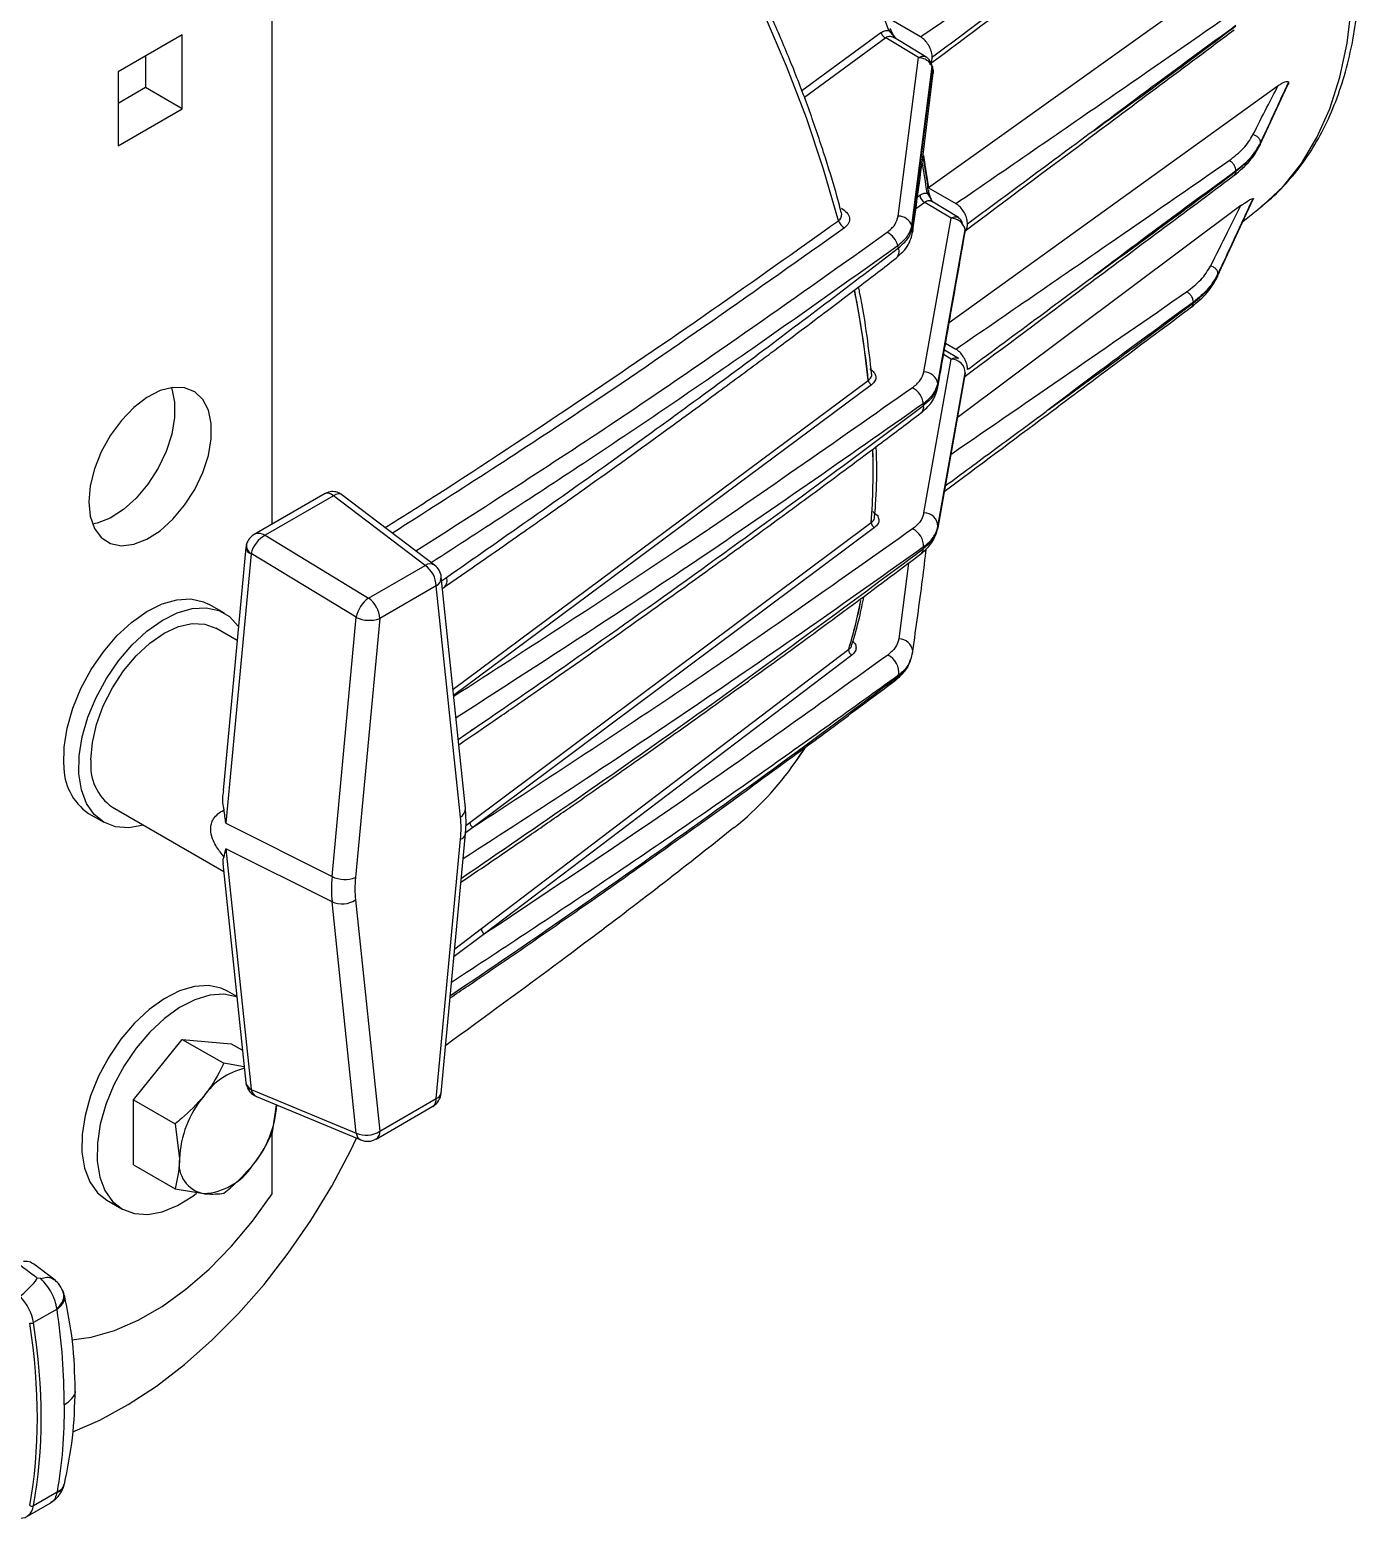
# Model space of a CAD drawing. Extents: x 11 to 120, y 2 to 94.
# Drawn here: x 91.54 to 96.36, y 71.81 to 77.2 of the extents above; entities that cross this region are included whole.
import ezdxf

# ---------------------------------------------------------------- set-up
doc = ezdxf.new("R2010")
doc.units = 0
doc.header["$MEASUREMENT"] = 0
doc.layers.add('OBJECT', color=7, linetype='CONTINUOUS')

msp = doc.modelspace()

# ---------------------------------------------------------------- linework, layer by layer
at = {"layer": 'OBJECT'}
for p, q in [((92.421, 75.4113), (92.421, 80.3097)), ((96.0724, 77.5397), (94.7997, 76.6308)), ((94.771, 77.1781), (94.6499, 77.248)), ((92.095, 77.1852), (91.8631, 77.0514)), ((92.095, 76.9174), (92.095, 77.1852)), ((94.3405, 76.9832), (94.6275, 77.1934)), ((94.6449, 77.174), (94.3501, 76.9578)), ((94.764, 77.1027), (94.6449, 77.174)), ((94.6562, 77.2009), (94.6748, 77.1794)), ((94.68, 77.1723), (94.6707, 77.1775)), ((94.7938, 77.1035), (94.6727, 77.1769)), ((94.6811, 77.1719), (94.6766, 77.1795)), ((91.962, 77.1085), (91.962, 76.9942)), ((94.6902, 76.5283), (94.764, 77.1027)), ((94.7399, 76.4933), (94.8129, 77.0707)), ((94.7417, 76.4859), (94.8148, 77.0641)), ((94.8137, 77.1046), (94.8137, 77.1044)), ((91.8631, 77.0514), (91.8631, 76.7835)), ((91.962, 76.9942), (91.8631, 76.937)), ((92.095, 76.9174), (91.962, 76.9942)), ((94.8752, 76.1421), (96.0673, 77.0014)), ((96.002, 76.7879), (96.1014, 77.0018)), ((91.8631, 76.7835), (92.095, 76.9174)), ((96.0034, 76.7938), (96.0034, 76.7948)), ((95.9144, 76.6907), (95.9144, 76.6919)), ((94.7997, 76.6308), (94.8989, 76.5735)), ((94.7869, 76.5779), (94.7541, 76.5543)), ((94.76, 76.5978), (94.768, 76.6036)), ((94.882, 76.521), (94.7869, 76.5779)), ((94.7946, 76.6119), (94.8079, 76.5906)), ((94.7996, 76.6221), (94.8, 76.6206)), ((94.9082, 76.523), (94.8104, 76.5822)), ((94.8155, 76.5786), (94.8119, 76.5809)), ((95.8478, 76.3102), (95.9757, 76.5878)), ((95.9323, 76.5661), (94.9041, 75.7969)), ((95.9395, 76.5092), (96.0058, 76.5622)), ((94.7831, 75.9637), (94.882, 76.521)), ((94.8338, 75.9212), (94.9327, 76.4793)), ((94.9327, 76.4787), (94.8342, 75.9163)), ((94.9415, 76.5), (94.9415, 76.4998)), ((95.8491, 76.3159), (95.8491, 76.3197)), ((95.7601, 76.2136), (95.7601, 76.216)), ((94.9082, 76.0117), (94.8576, 76.0424)), ((94.862, 76.0673), (94.8989, 76.046)), ((94.7835, 75.4522), (94.882, 76.0097)), ((94.882, 76.0097), (94.8548, 76.026)), ((94.9085, 76.0112), (94.9075, 76.0122)), ((93.0768, 74.8132), (94.5817, 75.9328)), ((94.9327, 75.9591), (94.8338, 75.3985)), ((94.8342, 75.4029), (94.9327, 75.9596)), ((94.5932, 75.9169), (93.0791, 74.7905)), ((92.6129, 75.5221), (92.3564, 75.374)), ((92.6437, 75.5141), (92.3958, 75.371)), ((92.9759, 75.262), (92.6437, 75.5141)), ((93.0098, 75.2632), (92.6737, 75.5183)), ((93.1375, 74.3298), (94.5927, 75.4175)), ((94.6042, 75.3991), (93.1491, 74.3116)), ((94.5927, 75.4175), (94.5926, 75.4166)), ((94.5928, 75.4167), (94.5928, 75.4176)), ((92.3958, 75.371), (92.7707, 75.1435)), ((92.3261, 75.3273), (92.2438, 74.4456)), ((92.3451, 75.3034), (92.2539, 74.3268)), ((92.7261, 75.0736), (92.3453, 75.3047)), ((92.7707, 75.1435), (92.9759, 75.262)), ((94.7276, 75.2703), (94.6921, 74.9956)), ((93.0162, 75.1879), (92.811, 75.0694)), ((93.104, 74.3496), (93.0162, 75.1879)), ((93.1219, 74.3816), (93.0342, 75.2199)), ((93.0356, 75.2061), (93.0531, 75.2184)), ((93.0385, 75.1787), (93.0443, 75.1827)), ((92.2485, 75.0885), (92.1933, 75.1204)), ((92.6384, 74.134), (92.7261, 75.0736)), ((92.811, 75.0694), (92.7233, 74.1298)), ((92.2946, 74.9897), (92.2172, 75.0344)), ((93.18, 73.946), (94.5109, 74.9577)), ((94.5109, 74.9577), (94.5103, 74.9544)), ((94.5105, 74.9545), (94.511, 74.9578)), ((94.522, 74.937), (93.1913, 73.9257)), ((94.7351, 74.919), (94.7371, 74.9249)), ((94.7373, 74.9225), (94.7431, 74.9511)), ((93.1477, 74.667), (93.1375, 74.6589)), ((94.317, 74.5477), (94.3501, 74.5978)), ((94.3238, 74.5568), (94.3565, 74.6048)), ((91.8423, 74.3848), (92.2461, 74.1517)), ((91.7559, 74.3626), (91.811, 74.3307)), ((92.2539, 74.3268), (92.6384, 74.134)), ((93.1491, 74.3116), (93.12, 74.2904)), ((93.1235, 74.3192), (93.1375, 74.3298)), ((93.0162, 73.3293), (93.104, 74.2689)), ((93.0343, 73.349), (93.122, 74.2886)), ((92.6384, 74.0418), (92.2539, 74.2346)), ((92.2539, 74.2346), (92.3451, 73.3633)), ((92.243, 74.1811), (92.3262, 73.3865)), ((92.7261, 73.2035), (92.6384, 74.0418)), ((92.7233, 74.0491), (92.811, 73.2109)), ((93.0831, 73.8715), (93.18, 73.946)), ((93.1913, 73.9257), (93.0804, 73.8436)), ((92.2935, 73.6989), (92.2593, 73.7187)), ((91.9189, 73.3237), (92.0957, 73.5436)), ((92.0957, 73.5436), (92.2461, 73.4568)), ((92.0957, 73.5436), (92.2725, 73.5278)), ((92.2725, 73.5278), (92.3139, 73.5039)), ((92.3201, 73.4444), (92.2461, 73.4568)), ((92.3453, 73.362), (92.7261, 73.2035)), ((91.9189, 73.088), (91.9189, 73.3237)), ((91.9189, 73.3237), (92.0693, 73.2369)), ((92.364, 73.3363), (92.7428, 73.1787)), ((92.4228, 73.2053), (92.4374, 73.3058)), ((92.7981, 73.1822), (93.0033, 73.3007)), ((92.811, 73.2109), (93.0162, 73.3293)), ((92.0693, 73.2369), (92.0851, 73.1099)), ((92.421, 72.9832), (92.421, 73.202)), ((91.9189, 73.088), (92.0693, 73.0012)), ((91.8218, 72.9609), (91.877, 72.929)), ((92.0693, 73.0012), (92.1735, 72.9842)), ((91.6345, 72.6705), (91.5558, 72.7302)), ((91.5826, 72.676), (91.5697, 72.678)), ((91.668, 72.6181), (91.6634, 72.6309)), ((91.6417, 72.5657), (91.5565, 72.5165)), ((91.6421, 72.5635), (91.6417, 72.5657)), ((91.6417, 71.9015), (91.5565, 71.8523)), ((91.6421, 71.9033), (91.6417, 71.9015)), ((91.6653, 71.9203), (91.668, 71.9287)), ((91.5319, 71.8136), (91.6186, 71.8636))]:
    msp.add_line(p, q, dxfattribs=at)
at = {"layer": 'OBJECT', "flags": 128}
for points in [[(94.4737, 76.5116), (94.42, 76.698), (94.3573, 76.8851), (94.2858, 77.0719), (94.2058, 77.2576), (94.1179, 77.4414), (94.0223, 77.6223), (93.9195, 77.7996), (93.81, 77.9724), (93.6942, 78.1399), (93.5728, 78.3013), (93.4463, 78.456), (93.3153, 78.6031), (93.1804, 78.742), (93.0422, 78.872), (92.9013, 78.9926), (92.7584, 79.1031), (92.6143, 79.2032)], [(94.6562, 77.2009), (94.5952, 77.3696), (94.5253, 77.5375), (94.4468, 77.7034), (94.3602, 77.8665), (94.2661, 78.0255), (94.1651, 78.1796), (94.0578, 78.3278), (93.9449, 78.469), (93.8272, 78.6025), (93.7053, 78.7273), (93.58, 78.8427), (93.4522, 78.948), (93.3226, 79.0424)], [(96.0058, 76.5622), (96.0119, 76.567), (96.0861, 76.6373), (96.1516, 76.7195), (96.2079, 76.8132), (96.2545, 76.9175), (96.2911, 77.0318), (96.3175, 77.1552), (96.3334, 77.2867), (96.3387, 77.4254), (96.3334, 77.5702), (96.3175, 77.7201), (96.2911, 77.8739), (96.2545, 78.0305), (96.2079, 78.1887), (96.1516, 78.3474), (96.0861, 78.5052), (96.0119, 78.6612), (95.9294, 78.814)], [(94.6562, 77.2009), (94.6587, 77.2027), (94.6605, 77.2045), (94.6617, 77.206), (94.662, 77.2074), (94.6618, 77.2083)], [(94.6754, 77.1777), (94.6756, 77.1779), (94.6762, 77.1787), (94.6765, 77.1792), (94.6766, 77.1796), (94.6763, 77.1797), (94.6757, 77.1797), (94.6748, 77.1794)], [(94.8137, 77.1044), (94.8161, 77.1062), (94.818, 77.1076)], [(94.8148, 77.0641), (94.817, 77.0543), (94.8168, 77.0469)], [(94.7814, 76.7482), (94.7909, 76.6915), (94.7997, 76.6308)], [(94.8084, 76.5929), (94.8084, 76.5929), (94.8088, 76.5925), (94.8088, 76.592), (94.8086, 76.5914), (94.8079, 76.5906)], [(94.7417, 76.4859), (94.7431, 76.4763), (94.7426, 76.4698)], [(94.9319, 76.4659), (94.9327, 76.4699), (94.9327, 76.4787)], [(91.7563, 75.4922), (91.7615, 75.4399), (91.7769, 75.3961), (91.8017, 75.3627), (91.8348, 75.3415), (91.8747, 75.3333), (91.9194, 75.3385), (91.967, 75.357), (92.0151, 75.3877), (92.0615, 75.4294), (92.104, 75.48), (92.1407, 75.5372), (92.1699, 75.5983), (92.1901, 75.6605), (92.2004, 75.7208), (92.2004, 75.7764), (92.1901, 75.8247), (92.1699, 75.8636), (92.1407, 75.891), (92.104, 75.9058), (92.0615, 75.9073), (92.0151, 75.8954), (91.967, 75.8706), (91.9194, 75.8342), (91.8747, 75.7878), (91.8348, 75.7336), (91.8017, 75.6741), (91.7769, 75.6121), (91.7615, 75.5505), (91.7563, 75.4922)], [(92.0553, 75.9065), (92.0572, 75.9015), (92.0675, 75.8531), (92.0675, 75.7975), (92.0572, 75.7372), (92.0369, 75.6751), (92.0078, 75.614), (91.9711, 75.5568), (91.9285, 75.5062), (91.8821, 75.4645), (91.834, 75.4337), (91.7865, 75.4153), (91.7698, 75.4118)], [(94.8332, 75.904), (94.834, 75.9076), (94.8342, 75.9163)], [(91.666, 74.5385), (91.6671, 74.6032), (91.6781, 74.6723), (91.6987, 74.7437), (91.7281, 74.815), (91.7654, 74.8839), (91.8095, 74.9482), (91.8588, 75.0059), (91.9119, 75.0551), (91.967, 75.0942), (92.0224, 75.122), (92.0762, 75.1375), (92.1267, 75.1403), (92.1724, 75.1303), (92.1933, 75.1204)], [(91.7211, 74.5067), (91.7223, 74.5714), (91.7333, 74.6405), (91.7538, 74.7119), (91.7832, 74.7831), (91.8206, 74.852), (91.8646, 74.9164), (91.914, 74.9741), (91.9671, 75.0233), (92.0222, 75.0624), (92.0775, 75.0901), (92.1313, 75.1057), (92.1819, 75.1085), (92.2275, 75.0985), (92.2668, 75.076), (92.2985, 75.0417), (92.2994, 75.0404)], [(91.7646, 74.5565), (91.7697, 74.6192), (91.7848, 74.6854), (91.8093, 74.7525), (91.8423, 74.8179), (91.8824, 74.8792), (91.9283, 74.9339), (91.978, 74.9801), (92.0298, 75.0158), (92.0815, 75.0398), (92.1312, 75.0511), (92.1771, 75.0493), (92.2172, 75.0344)], [(94.7417, 74.9403), (94.7431, 74.9497), (94.7431, 74.9511)], [(94.678, 74.8437), (94.679, 74.8444), (94.6812, 74.8459)], [(91.9549, 74.3198), (91.9548, 74.3197), (91.9024, 74.3105), (91.8541, 74.3141), (91.8115, 74.3305), (91.7758, 74.359), (91.7483, 74.3988), (91.7299, 74.4485), (91.7211, 74.5067)], [(92.2593, 73.7187), (92.2363, 73.7294), (92.1904, 73.7388), (92.1397, 73.7354), (92.0858, 73.7193), (92.0304, 73.691), (91.9754, 73.6514), (91.9224, 73.6017)], [(92.2937, 73.6967), (92.2915, 73.6975), (92.2456, 73.707), (92.1948, 73.7036), (92.1409, 73.6874), (92.0856, 73.6591), (92.0305, 73.6195), (91.9776, 73.5699)], [(91.9224, 73.6017), (91.8733, 73.5437), (91.8295, 73.4791), (91.7925, 73.41), (91.7635, 73.3387), (91.7433, 73.2674), (91.7328, 73.1984), (91.7321, 73.134), (91.7413, 73.0762), (91.7602, 73.0268), (91.7881, 72.9876), (91.8218, 72.9609)], [(91.9776, 73.5699), (91.9284, 73.5119), (91.8846, 73.4473), (91.8476, 73.3782), (91.8186, 73.3069), (91.7985, 73.2356), (91.7879, 73.1666), (91.7873, 73.1022), (91.7965, 73.0444), (91.8154, 72.995), (91.8432, 72.9557), (91.8792, 72.9278), (91.9221, 72.912), (91.9707, 72.909), (92.0232, 72.9188), (92.0781, 72.9411), (92.1335, 72.9752), (92.1472, 72.9854)], [(91.84, 73.496), (91.8348, 73.4881), (91.8053, 73.436)], [(91.6983, 72.1208), (91.797, 72.1634), (91.8998, 72.2192), (92.0024, 72.2864), (92.1039, 72.3644), (92.2032, 72.4525), (92.2996, 72.5497), (92.392, 72.6553), (92.4795, 72.7681), (92.5615, 72.8872), (92.637, 73.0114), (92.7054, 73.1396), (92.7275, 73.1851)], [(91.6955, 72.4538), (91.7654, 72.4638), (91.8496, 72.488), (91.9356, 72.5254), (92.0224, 72.5755), (92.1085, 72.6375), (92.1926, 72.7104), (92.2735, 72.7932), (92.35, 72.8846), (92.421, 72.9832)]]:
    msp.add_lwpolyline(points, dxfattribs=at)
at = {"layer": 'OBJECT'}
for centre, radius, start, end in [((94.6862, 77.1822), 0.0117, 193.7339, 227.0097), ((91.9764, 76.2398), 2.8427, 7.5223, 9.8241), ((94.803, 76.6094), 0.0354, 189.3969, 242.9448), ((94.7902, 76.6206), 0.00981, 297.1923, 359.7595), ((94.8245, 76.5925), 0.0166, 186.5352, 224.0544), ((94.6893, 76.4743), 0.0541, 20.6557, 89.0031), ((94.5151, 76.5237), 0.0431, 196.2698, 242.7063), ((94.6159, 76.4025), 0.0753, 14.8153, 62.7735), ((90.4491, 75.4664), 4.4119, 13.3602, 13.4601), ((94.8811, 76.4682), 0.0528, 12.157, 88.9978), ((90.4809, 75.4269), 4.3238, 13.1798, 13.3033), ((94.6611, 76.3998), 0.0324, 313.0479, 23.4168), ((90.9166, 75.5414), 3.6859, 6.0952, 11.224), ((90.9468, 75.5461), 3.6556, 6.0744, 11.2123), ((94.8826, 75.9596), 0.0502, 0.0752, 90.5879), ((94.7822, 75.9111), 0.0526, 11.0165, 89.0803), ((94.7082, 75.84), 0.074, 6.7451, 62.8896), ((91.1331, 75.6076), 3.714, 4.7682, 4.8435), ((94.7534, 75.8366), 0.0294, 311.524, 10.6749), ((91.3532, 75.5608), 3.4405, 4.6882, 4.7992), ((91.8633, 75.6081), 2.7361, 356.0045, 1.4897), ((91.8642, 75.6082), 2.7353, 356.0042, 1.454), ((94.7838, 75.4018), 0.0505, 1.3437, 90.3513), ((94.6013, 75.4064), 0.0141, 126.8632, 127.813), ((94.711, 75.3304), 0.0712, 358.5685, 63.8072), ((92.0822, 75.657), 2.7638, 354.6346, 354.7261), ((92.3614, 75.3338), 0.0333, 170.2744, 241.1625), ((92.3537, 75.3297), 0.0277, 185.0396, 251.8124), ((94.7562, 75.3235), 0.0255, 308.934, 358.0243), ((92.2629, 75.5568), 2.5297, 354.6882, 354.8249), ((92.9938, 75.236), 0.0316, 59.4337, 124.5055), ((92.9192, 75.1831), 0.0971, 2.8012, 54.3106), ((92.9721, 75.2134), 0.0625, 5.9728, 52.7998), ((92.9987, 75.2187), 0.0355, 299.558, 1.843), ((93.0237, 75.2067), 0.0316, 310.669, 21.6219), ((92.8373, 75.0519), 0.1133, 126.012, 168.9548), ((92.714, 75.0646), 0.0971, 2.8012, 54.3106), ((92.6897, 75.5064), 1.902, 343.2306, 348.7258), ((92.6972, 75.5048), 1.8945, 343.2197, 348.7252), ((92.7735, 75.1705), 0.1079, 243.9609, 290.3635), ((94.5161, 74.9512), 0.0083, 127.4868, 129.1317), ((94.692, 74.9439), 0.0517, 7.9696, 89.8524), ((94.6249, 74.8757), 0.0671, 349.4759, 65.6466), ((94.6664, 74.864), 0.0234, 309.0908, 342.2524), ((93.0088, 75.4032), 1.7665, 341.9827, 342.208), ((91.8742, 74.5339), 0.2082, 178.7345, 235.3791), ((91.9488, 74.5365), 0.1853, 173.7884, 234.8994), ((93.4143, 75.1713), 1.0971, 308.396, 325.3651), ((93.0864, 74.3804), 0.0355, 299.558, 1.843), ((93.1578, 74.3299), 0.0202, 180.3365, 244.6847), ((93.0961, 74.2942), 0.0265, 287.3045, 347.7588), ((92.6858, 74.231), 0.1079, 243.9607, 290.3634), ((92.6742, 74.1231), 0.0888, 246.2469, 303.6028), ((93.199, 73.9432), 0.0192, 171.867, 246.2563), ((92.3796, 73.1944), 0.2511, 103.5523, 145.1781), ((92.3564, 73.3918), 0.0307, 190.0102, 248.31), ((92.3489, 73.3839), 0.0222, 200.8434, 260.6484), ((92.9721, 73.3548), 0.0625, 299.9973, 354.667), ((93.0084, 73.3547), 0.0265, 287.3045, 347.7588), ((92.4684, 73.0923), 0.3837, 140.2279, 177.3607), ((92.0517, 73.3338), 0.3878, 320.3365, 355.7961), ((92.9862, 73.3257), 0.0303, 304.4067, 6.9048), ((92.7619, 73.2848), 0.0888, 246.2474, 303.6026), ((92.756, 73.2056), 0.0299, 183.867, 243.9018), ((92.7668, 73.2364), 0.0625, 247.401, 299.9973), ((92.781, 73.2072), 0.0303, 304.4067, 6.9048), ((92.1936, 73.0923), 0.1099, 170.7481, 259.4533), ((92.1598, 73.212), 0.2282, 273.4294, 326.5653), ((91.5475, 72.5327), 0.0186, 255.6358, 299.0054), ((91.5507, 71.8645), 0.0135, 234.4405, 295.5135)]:
    msp.add_arc(centre, radius, start, end, dxfattribs=at)
for centre, major_axis, ratio, start_param, end_param in [((96.967, 79.1341), (0.7463, 2.324), 0.199933, 2.779614, 2.781565), ((96.7169, 78.982), (0.7659, 2.3851), 0.199933, 3.192238, 3.193366), ((92.6399, 75.4655), (-0.0254, 0.0574), 0.506157, 5.464946, 6.337529), ((92.6399, 75.4655), (0.0325, 0.0537), 0.485137, 6.232531, 7.0867), ((92.3919, 75.3224), (0.0386, 0.0495), 0.561473, 0.865163, 2.317103), ((92.3919, 75.3224), (-0.0384, 0.0497), 0.6374, 5.324613, 6.199339), ((92.3507, 75.3006), (-0.00344, 0.00667), 0.68298, 0.611579, 0.817703), ((92.7958, 74.1313), (0.2198, 0.3789), 0.577378, 5.387008, 5.613345), ((92.9873, 74.2929), (0.2476, 0.4349), 0.57231, 2.240471, 2.466809), ((93.0315, 74.2674), (0.2198, 0.3789), 0.577378, 2.245415, 2.471753), ((92.3507, 73.3604), (-0.00472, 0.00591), 0.543451, 0.703038, 0.909161), ((92.3919, 73.3924), (0.0308, 0.0546), 0.662604, 2.47625, 3.220919), ((89.9392, 71.6615), (1.6308, 1.0245), 0.0499, 5.97324, 6.214353), ((91.469, 72.5446), (-0.0646, 0.1012), 0.604584, 4.082188, 5.018809), ((89.9028, 73.0359), (-1.2131, 1.885), 0.606975, 3.716007, 4.079515), ((89.9094, 73.0402), (-1.2181, 1.8937), 0.606848, 3.71615, 4.079658), ((91.469, 71.9158), (-0.0646, 0.1012), 0.604584, 2.782059, 3.71868)]:
    msp.add_ellipse(centre, major_axis=major_axis, ratio=ratio, start_param=start_param, end_param=end_param, dxfattribs=at)
for points, knots in [([(96.004, 76.5626), (96.014, 76.5701), (96.0499, 76.5969), (96.1043, 76.6536), (96.1668, 76.732), (96.2209, 76.8203), (96.2671, 76.9174), (96.3047, 77.0229), (96.3335, 77.1362), (96.3532, 77.2565), (96.3638, 77.383), (96.3651, 77.5148), (96.3572, 77.6511), (96.3403, 77.7908), (96.3144, 77.9331), (96.2799, 78.0772), (96.2369, 78.2221), (96.1858, 78.3671), (96.1269, 78.5112), (96.0621, 78.6515), (96.0136, 78.742), (95.99, 78.7861)], [0, 0, 0, 0, 0.020186, 0.07247, 0.125055, 0.17812, 0.231749, 0.285931, 0.340582, 0.395576, 0.450789, 0.506114, 0.561468, 0.616796, 0.672076, 0.727301, 0.782469, 0.837588, 0.892666, 0.947714, 1, 1, 1, 1]), ([(94.771, 77.1781), (94.9514, 77.302), (95.2735, 77.5232), (95.5942, 77.7451), (95.7353, 77.8427)], [0, 0, 0, 0, 0.560011, 1, 1, 1, 1]), ([(94.8035, 77.0785), (94.9455, 77.1847), (95.2617, 77.4213), (95.5789, 77.6578), (95.7537, 77.7882)], [0, 0, 0, 0, 0.448744, 1, 1, 1, 1]), ([(94.4835, 76.5418), (94.4806, 76.5534), (94.4642, 76.6188), (94.4273, 76.7386), (94.3733, 76.8997), (94.3133, 77.0577), (94.249, 77.2112), (94.1871, 77.3462), (94.1291, 77.464), (94.0679, 77.582), (94.0215, 77.664), (93.994, 77.7127)], [0, 0, 0, 0, 0.029452, 0.16668, 0.302733, 0.436694, 0.566311, 0.692657, 0.782437, 0.870863, 1, 1, 1, 1]), ([(95.2375, 77.4176), (95.2371, 77.4173), (95.1632, 77.3628), (95.0368, 77.2694), (94.8978, 77.1666), (94.8318, 77.1179), (94.8183, 77.1079), (94.818, 77.1076)], [0, 0, 0, 0, 0.002912, 0.527889, 0.903606, 0.997536, 1, 1, 1, 1]), ([(94.8989, 76.5735), (95.0842, 76.7009), (95.4152, 76.9285), (95.7446, 77.1567), (95.8896, 77.2571)], [0, 0, 0, 0, 0.56001, 1, 1, 1, 1]), ([(94.6275, 77.1934), (94.632, 77.1962), (94.6411, 77.2016), (94.6512, 77.2011), (94.6562, 77.2009)], [0, 0, 0, 0, 0.499406, 1, 1, 1, 1]), ([(94.6275, 77.1934), (94.6283, 77.1914), (94.6302, 77.1873), (94.6344, 77.1817), (94.6394, 77.1769), (94.6431, 77.1749), (94.6449, 77.174)], [0, 0, 0, 0, 0.245198, 0.500042, 0.75487, 1, 1, 1, 1]), ([(94.6707, 77.1775), (94.6677, 77.1784), (94.6616, 77.1802), (94.6526, 77.1791), (94.6474, 77.1757), (94.6449, 77.174)], [0, 0, 0, 0, 0.323982, 0.662193, 1, 1, 1, 1]), ([(94.6766, 77.1795), (94.6738, 77.1837), (94.6679, 77.1929), (94.664, 77.2026), (94.662, 77.2078)], [0, 0, 0, 0, 0.46906, 1, 1, 1, 1]), ([(94.8137, 77.1046), (94.8132, 77.1103), (94.8123, 77.1218), (94.805, 77.1406), (94.7943, 77.1578), (94.7823, 77.1707), (94.7743, 77.176), (94.771, 77.1781)], [0, 0, 0, 0, 0.212706, 0.425419, 0.638709, 0.853371, 1, 1, 1, 1]), ([(94.9314, 76.4739), (95.0773, 76.5831), (95.4024, 76.8265), (95.7284, 77.0697), (95.9081, 77.2038)], [0, 0, 0, 0, 0.448757, 1, 1, 1, 1]), ([(95.9144, 77.2193), (95.8184, 77.1494), (95.647, 77.0246), (95.4755, 76.8955), (95.4, 76.8387)], [0, 0, 0, 0, 0.559941, 1, 1, 1, 1]), ([(95.4, 76.8387), (95.4961, 76.9083), (95.6675, 77.0325), (95.839, 77.1615), (95.9144, 77.2182)], [0, 0, 0, 0, 0.560059, 1, 1, 1, 1]), ([(94.764, 77.1027), (94.764, 77.1028), (94.7641, 77.1028), (94.7642, 77.1028), (94.7645, 77.103), (94.7657, 77.1038), (94.7705, 77.1063), (94.7794, 77.1087), (94.7877, 77.1088), (94.7905, 77.1055), (94.7906, 77.1054)], [0, 0, 0, 0, 0.001159, 0.003236, 0.010167, 0.03511, 0.129295, 0.493801, 0.989532, 1, 1, 1, 1]), ([(94.8129, 77.0707), (94.8108, 77.0749), (94.8067, 77.0833), (94.7949, 77.0935), (94.7802, 77.1007), (94.7693, 77.1021), (94.764, 77.1027)], [0, 0, 0, 0, 0.243823, 0.5, 0.756179, 1, 1, 1, 1]), ([(94.8168, 77.0468), (94.8169, 77.0484), (94.817, 77.0514), (94.8164, 77.0575), (94.8152, 77.0648), (94.8132, 77.0733), (94.8101, 77.0825), (94.8055, 77.0915), (94.799, 77.0996), (94.7933, 77.1036), (94.7904, 77.1056)], [0, 0, 0, 0, 0.107854, 0.205995, 0.30652, 0.419377, 0.550987, 0.698379, 0.851467, 1, 1, 1, 1]), ([(94.8084, 77.0852), (94.8099, 77.0875), (94.8131, 77.0925), (94.8135, 77.1002), (94.8137, 77.1044)], [0, 0, 0, 0, 0.457554, 1, 1, 1, 1]), ([(94.8129, 77.0707), (94.8129, 77.071), (94.813, 77.0714), (94.8132, 77.0715), (94.8134, 77.0714), (94.8136, 77.0711), (94.8138, 77.0707), (94.8141, 77.07), (94.8143, 77.0691), (94.8146, 77.0678), (94.8148, 77.0664), (94.8148, 77.0651), (94.8148, 77.0644), (94.8148, 77.0641)], [0, 0, 0, 0, 0.133104, 0.191567, 0.248259, 0.311452, 0.370761, 0.432305, 0.501531, 0.620748, 0.7521, 0.8756, 1, 1, 1, 1]), ([(94.818, 77.1076), (94.8172, 77.1071), (94.8157, 77.106), (94.8143, 77.105), (94.8137, 77.1046)], [0, 0, 0, 0, 0.56004, 1, 1, 1, 1]), ([(94.7426, 76.4699), (94.7546, 76.5568), (94.7812, 76.749), (94.8042, 76.9415), (94.8168, 77.0469)], [0, 0, 0, 0, 0.452455, 1, 1, 1, 1]), ([(96.1046, 77.0135), (96.0857, 76.9727), (96.052, 76.8997), (96.0182, 76.8268), (96.0034, 76.7948)], [0, 0, 0, 0, 0.560005, 1, 1, 1, 1]), ([(96.0034, 76.7938), (96.0223, 76.8345), (96.0562, 76.907), (96.09, 76.9797), (96.1049, 77.0117)], [0, 0, 0, 0, 0.560003, 1, 1, 1, 1]), ([(96.0673, 77.0014), (96.0717, 77.0044), (96.0801, 77.0101), (96.0918, 77.0156), (96.0997, 77.0174), (96.1037, 77.0159), (96.1043, 77.0142), (96.1046, 77.0135)], [0, 0, 0, 0, 0.307718, 0.577844, 0.849683, 0.938704, 1, 1, 1, 1]), ([(96.1049, 77.0117), (96.1049, 77.011), (96.105, 77.0098), (96.1043, 77.007), (96.1033, 77.005), (96.1027, 77.0039)], [0, 0, 0, 0, 0.314798, 0.630724, 1, 1, 1, 1]), ([(95.9758, 76.823), (95.9926, 76.8563), (96.0228, 76.9158), (96.0537, 76.9752), (96.0673, 77.0014)], [0, 0, 0, 0, 0.559976, 1, 1, 1, 1]), ([(95.4, 76.8387), (95.3996, 76.8384), (95.3142, 76.7753), (95.1762, 76.6734), (95.0257, 76.5621), (94.9597, 76.5133), (94.9462, 76.5033), (94.9458, 76.5031)], [0, 0, 0, 0, 0.002739, 0.563971, 0.910975, 0.997726, 1, 1, 1, 1]), ([(95.8896, 76.7296), (95.9081, 76.7439), (95.9452, 76.7725), (95.9656, 76.8061), (95.9758, 76.823)], [0, 0, 0, 0, 0.4992734, 1, 1, 1, 1]), ([(96.0034, 76.7948), (95.9931, 76.7763), (95.9724, 76.7394), (95.9338, 76.7077), (95.9144, 76.6919)], [0, 0, 0, 0, 0.500042, 1, 1, 1, 1]), ([(95.9144, 76.6907), (95.9338, 76.7066), (95.9724, 76.7385), (95.9931, 76.7754), (96.0034, 76.7938)], [0, 0, 0, 0, 0.499958, 1, 1, 1, 1]), ([(96.0034, 76.7948), (96.003, 76.7978), (96.0025, 76.8025), (95.9991, 76.8086), (95.9955, 76.813), (95.9911, 76.8167), (95.9846, 76.8207), (95.9793, 76.8221), (95.9758, 76.823)], [0, 0, 0, 0, 0.23958, 0.368438, 0.500003, 0.631566, 0.760422, 1, 1, 1, 1]), ([(95.9994, 76.7825), (96.0002, 76.7835), (96.0027, 76.7867), (96.0031, 76.7909), (96.0034, 76.7938)], [0, 0, 0, 0, 0.30452, 1, 1, 1, 1]), ([(94.7992, 76.6209), (94.7978, 76.6335), (94.7932, 76.6745), (94.7853, 76.7166), (94.7798, 76.7457)], [0, 0, 0, 0, 0.308302, 1, 1, 1, 1]), ([(95.9086, 76.6767), (95.9287, 76.6935), (95.969, 76.7271), (95.9908, 76.7663), (96.0017, 76.786)], [0, 0, 0, 0, 0.4987, 1, 1, 1, 1]), ([(94.8989, 76.046), (95.0842, 76.1735), (95.4152, 76.401), (95.7446, 76.6292), (95.8896, 76.7296)], [0, 0, 0, 0, 0.56001, 1, 1, 1, 1]), ([(95.9144, 76.6919), (95.8184, 76.622), (95.647, 76.4971), (95.4755, 76.368), (95.4, 76.3112)], [0, 0, 0, 0, 0.559941, 1, 1, 1, 1]), ([(95.4, 76.3112), (95.4961, 76.3808), (95.6675, 76.505), (95.839, 76.634), (95.9144, 76.6907)], [0, 0, 0, 0, 0.560059, 1, 1, 1, 1]), ([(95.9144, 76.6919), (95.9142, 76.6953), (95.9137, 76.7007), (95.9106, 76.7082), (95.9075, 76.7139), (95.9035, 76.7191), (95.8977, 76.725), (95.8928, 76.7278), (95.8896, 76.7296)], [0, 0, 0, 0, 0.239486, 0.368382, 0.499999, 0.63162, 0.760514, 1, 1, 1, 1]), ([(95.908, 76.6764), (95.9089, 76.677), (95.9109, 76.6785), (95.9137, 76.6829), (95.9141, 76.6877), (95.9144, 76.6907)], [0, 0, 0, 0, 0.218202, 0.491751, 1, 1, 1, 1]), ([(94.9314, 75.9464), (95.0773, 76.0556), (95.4024, 76.299), (95.7284, 76.5422), (95.9081, 76.6763)], [0, 0, 0, 0, 0.4487537, 1, 1, 1, 1]), ([(94.768, 76.6036), (94.7725, 76.6064), (94.7816, 76.6119), (94.7903, 76.6119), (94.7946, 76.6119)], [0, 0, 0, 0, 0.500461, 1, 1, 1, 1]), ([(94.8119, 76.5809), (94.8109, 76.5816), (94.8079, 76.5838), (94.8019, 76.5844), (94.7943, 76.583), (94.7894, 76.5796), (94.7869, 76.5779)], [0, 0, 0, 0, 0.1307824, 0.4174996, 0.7043309, 1, 1, 1, 1]), ([(94.8087, 76.5927), (94.8068, 76.5972), (94.8027, 76.6068), (94.8009, 76.6158), (94.8, 76.6206)], [0, 0, 0, 0, 0.471731, 1, 1, 1, 1]), ([(94.8079, 76.5906), (94.8097, 76.588), (94.8118, 76.5849), (94.8128, 76.5809), (94.8129, 76.5802)], [0, 0, 0, 0, 0.836716, 1, 1, 1, 1]), ([(95.9761, 76.5922), (95.9524, 76.5414), (95.91, 76.4506), (95.8677, 76.3597), (95.8491, 76.3197)], [0, 0, 0, 0, 0.5599969, 1, 1, 1, 1]), ([(95.8491, 76.3159), (95.8729, 76.3675), (95.9154, 76.4597), (95.958, 76.5517), (95.9767, 76.5922)], [0, 0, 0, 0, 0.5599982, 1, 1, 1, 1]), ([(95.9323, 76.5661), (95.9407, 76.5721), (95.9537, 76.5813), (95.9684, 76.59), (95.9735, 76.5915), (95.9761, 76.5922)], [0, 0, 0, 0, 0.472798, 0.731903, 1, 1, 1, 1]), ([(95.9767, 76.5922), (95.9771, 76.5921), (95.9777, 76.592), (95.9776, 76.5908), (95.9769, 76.5896), (95.9761, 76.5886), (95.9758, 76.5882)], [0, 0, 0, 0, 0.4114989, 0.6850807, 0.8785022, 1, 1, 1, 1]), ([(94.4737, 76.5116), (94.4758, 76.5134), (94.48, 76.517), (94.4839, 76.5239), (94.4855, 76.5316), (94.4857, 76.5378), (94.484, 76.5412), (94.4837, 76.5419)], [0, 0, 0, 0, 0.21956, 0.448219, 0.688005, 0.940641, 1, 1, 1, 1]), ([(94.4841, 76.5572), (94.4914, 76.552), (94.5059, 76.5416), (94.515, 76.5221), (94.5132, 76.502), (94.5013, 76.4909), (94.4953, 76.4854)], [0, 0, 0, 0, 0.250172, 0.500067, 0.749913, 1, 1, 1, 1]), ([(94.6503, 76.4695), (94.6607, 76.4784), (94.6816, 76.4961), (94.6874, 76.5176), (94.6902, 76.5283)], [0, 0, 0, 0, 0.498504, 1, 1, 1, 1]), ([(94.882, 76.521), (94.8848, 76.5224), (94.8904, 76.5251), (94.8981, 76.5262), (94.9045, 76.5249), (94.9091, 76.5232), (94.9106, 76.5208), (94.9109, 76.5202)], [0, 0, 0, 0, 0.250691, 0.490461, 0.719288, 0.937165, 1, 1, 1, 1]), ([(94.9415, 76.5), (94.9411, 76.5057), (94.9401, 76.5172), (94.9329, 76.536), (94.9222, 76.5532), (94.9102, 76.5661), (94.9021, 76.5714), (94.8989, 76.5735)], [0, 0, 0, 0, 0.212706, 0.425418, 0.638708, 0.85337, 1, 1, 1, 1]), ([(94.9231, 76.5011), (94.9231, 76.5014), (94.9221, 76.5067), (94.9176, 76.5153), (94.911, 76.5206), (94.9076, 76.5233)], [0, 0, 0, 0, 0.0259874, 0.4948767, 1, 1, 1, 1]), ([(95.8224, 76.3469), (95.8427, 76.3879), (95.8791, 76.461), (95.9161, 76.534), (95.9323, 76.5661)], [0, 0, 0, 0, 0.559989, 1, 1, 1, 1]), ([(92.8312, 75.3987), (92.8927, 75.4378), (93.1287, 75.588), (93.5235, 75.8504), (94.0104, 76.1819), (94.3211, 76.403), (94.4737, 76.5116)], [0, 0, 0, 0, 0.108365, 0.415979, 0.713188, 1, 1, 1, 1]), ([(94.4953, 76.4854), (94.1782, 76.2607), (93.6471, 75.8843), (93.0844, 75.5239), (92.8577, 75.3787)], [0, 0, 0, 0, 0.597052, 1, 1, 1, 1]), ([(92.9425, 75.3143), (93.1865, 75.4708), (93.7733, 75.847), (94.327, 76.24), (94.6503, 76.4695)], [0, 0, 0, 0, 0.415874, 1, 1, 1, 1]), ([(94.6832, 76.3761), (94.6997, 76.3914), (94.7299, 76.4193), (94.7387, 76.4541), (94.7426, 76.4699)], [0, 0, 0, 0, 0.547021, 1, 1, 1, 1]), ([(94.6887, 76.4218), (94.7018, 76.4326), (94.7283, 76.4546), (94.736, 76.4803), (94.7399, 76.4933)], [0, 0, 0, 0, 0.493197, 1, 1, 1, 1]), ([(94.6908, 76.4127), (94.7037, 76.4239), (94.7301, 76.4468), (94.7377, 76.4727), (94.7417, 76.4859)], [0, 0, 0, 0, 0.490951, 1, 1, 1, 1]), ([(94.9309, 76.4746), (94.9321, 76.4752), (94.9366, 76.4776), (94.9405, 76.4866), (94.9412, 76.4958), (94.9415, 76.4998)], [0, 0, 0, 0, 0.155307, 0.632868, 1, 1, 1, 1]), ([(94.9327, 76.4793), (94.9327, 76.4794), (94.9327, 76.4794), (94.9327, 76.4794), (94.9327, 76.4794), (94.9327, 76.4794), (94.9327, 76.4794), (94.9327, 76.4793), (94.9327, 76.4792), (94.9328, 76.4791), (94.9328, 76.479), (94.9328, 76.4789), (94.9327, 76.4788), (94.9327, 76.4787), (94.9327, 76.4787)], [0, 0, 0, 0, 0.156108, 0.22009, 0.277027, 0.329475, 0.381608, 0.436318, 0.497329, 0.61508, 0.669958, 0.725281, 0.84818, 1, 1, 1, 1]), ([(94.9458, 76.5031), (94.945, 76.5025), (94.9436, 76.5015), (94.9422, 76.5005), (94.9415, 76.5)], [0, 0, 0, 0, 0.560015, 1, 1, 1, 1]), ([(94.9415, 76.4998), (94.9423, 76.5004), (94.9438, 76.5015), (94.9452, 76.5026), (94.9458, 76.5031)], [0, 0, 0, 0, 0.560018, 1, 1, 1, 1]), ([(92.9977, 75.2724), (93.1884, 75.3961), (93.5771, 75.6481), (94.1407, 76.0314), (94.5085, 76.2934), (94.6887, 76.4218)], [0, 0, 0, 0, 0.329449, 0.67145, 1, 1, 1, 1]), ([(94.8332, 75.9041), (94.8482, 75.9888), (94.8813, 76.1761), (94.914, 76.3634), (94.9319, 76.466)], [0, 0, 0, 0, 0.4524799, 1, 1, 1, 1]), ([(93.0447, 75.1829), (93.0963, 75.2187), (93.189, 75.2828), (93.3112, 75.3684), (93.406, 75.4352), (93.4846, 75.4908), (93.632, 75.5956), (93.817, 75.7288), (94.0333, 75.8871), (94.1701, 75.9883), (94.2701, 76.0629), (94.3454, 76.1193), (94.4406, 76.191), (94.5556, 76.2782), (94.6384, 76.3418), (94.6832, 76.3761)], [0, 0, 0, 0, 0.091687, 0.164513, 0.21848, 0.261783, 0.305977, 0.484377, 0.59811, 0.703052, 0.737317, 0.783983, 0.843316, 0.91532, 1, 1, 1, 1]), ([(93.0531, 75.2184), (93.2501, 75.356), (93.6339, 75.6242), (94.1793, 76.0227), (94.5236, 76.2852), (94.6908, 76.4127)], [0, 0, 0, 0, 0.351668, 0.685, 1, 1, 1, 1]), ([(94.9458, 75.9756), (94.9462, 75.9758), (95.0315, 76.0389), (95.1693, 76.1408), (95.32, 76.2521), (95.3861, 76.3009), (95.3996, 76.3109), (95.4, 76.3112)], [0, 0, 0, 0, 0.002274, 0.563506, 0.91051, 0.997261, 1, 1, 1, 1]), ([(95.7353, 76.2537), (95.7539, 76.2679), (95.7913, 76.2964), (95.812, 76.3301), (95.8224, 76.3469)], [0, 0, 0, 0, 0.498895, 1, 1, 1, 1]), ([(95.7543, 76.1996), (95.7744, 76.2163), (95.8148, 76.2498), (95.8365, 76.2888), (95.8474, 76.3083)], [0, 0, 0, 0, 0.49863, 1, 1, 1, 1]), ([(95.8491, 76.3197), (95.8387, 76.3011), (95.8181, 76.2639), (95.7794, 76.2319), (95.7601, 76.216)], [0, 0, 0, 0, 0.500038, 1, 1, 1, 1]), ([(95.7601, 76.2136), (95.7794, 76.2294), (95.8181, 76.2609), (95.8387, 76.2976), (95.8491, 76.3159)], [0, 0, 0, 0, 0.499962, 1, 1, 1, 1]), ([(95.8491, 76.3197), (95.8487, 76.3226), (95.8482, 76.3272), (95.8449, 76.333), (95.8414, 76.3372), (95.8372, 76.3409), (95.8309, 76.3448), (95.8257, 76.3461), (95.8224, 76.3469)], [0, 0, 0, 0, 0.239573, 0.368439, 0.5, 0.631568, 0.760427, 1, 1, 1, 1]), ([(95.8452, 76.3049), (95.8459, 76.3059), (95.8483, 76.3091), (95.8488, 76.3131), (95.8491, 76.3159)], [0, 0, 0, 0, 0.304005, 1, 1, 1, 1]), ([(94.594, 75.9568), (94.5888, 76.0019), (94.5775, 76.0993), (94.5607, 76.2047), (94.5478, 76.2651), (94.5464, 76.2714)], [0, 0, 0, 0, 0.435746, 0.940844, 1, 1, 1, 1]), ([(94.8807, 75.6645), (95.0245, 75.7633), (95.31, 75.9594), (95.5942, 76.1561), (95.7353, 76.2537)], [0, 0, 0, 0, 0.503608, 1, 1, 1, 1]), ([(95.7601, 76.216), (95.7598, 76.2194), (95.7594, 76.2248), (95.7563, 76.2323), (95.7531, 76.238), (95.7491, 76.2432), (95.7433, 76.2492), (95.7384, 76.2519), (95.7353, 76.2537)], [0, 0, 0, 0, 0.239492, 0.368378, 0.5, 0.631621, 0.760514, 1, 1, 1, 1]), ([(94.8569, 75.5294), (94.9811, 75.6223), (95.2795, 75.8456), (95.5789, 76.0688), (95.7537, 76.1992)], [0, 0, 0, 0, 0.4159125, 1, 1, 1, 1]), ([(95.7601, 76.216), (95.6625, 76.1449), (95.4883, 76.0179), (95.3141, 75.8864), (95.2375, 75.8286)], [0, 0, 0, 0, 0.559937, 1, 1, 1, 1]), ([(95.2375, 75.8286), (95.335, 75.8992), (95.5092, 76.0252), (95.6835, 76.156), (95.7601, 76.2136)], [0, 0, 0, 0, 0.560064, 1, 1, 1, 1]), ([(95.7537, 76.1993), (95.7546, 76.1999), (95.7565, 76.2014), (95.7593, 76.2058), (95.7598, 76.2105), (95.7601, 76.2136)], [0, 0, 0, 0, 0.218206, 0.491758, 1, 1, 1, 1]), ([(94.9415, 75.9725), (94.9412, 75.9775), (94.9404, 75.9883), (94.9339, 76.0063), (94.9236, 76.0238), (94.9113, 76.0378), (94.9027, 76.0435), (94.8989, 76.046)], [0, 0, 0, 0, 0.187684, 0.40036, 0.613504, 0.827953, 1, 1, 1, 1]), ([(94.882, 76.0097), (94.8853, 76.0113), (94.8915, 76.0142), (94.8997, 76.0147), (94.905, 76.0138), (94.9072, 76.0122), (94.9075, 76.0119)], [0, 0, 0, 0, 0.339459, 0.654461, 0.945008, 1, 1, 1, 1]), ([(94.5819, 75.9329), (94.5856, 75.9364), (94.5931, 75.9434), (94.5962, 75.9524), (94.5944, 75.9569), (94.5944, 75.9569)], [0, 0, 0, 0, 0.487486, 0.996307, 1, 1, 1, 1]), ([(94.5819, 75.9329), (94.5822, 75.9314), (94.5828, 75.9282), (94.5854, 75.9234), (94.5891, 75.9193), (94.5919, 75.9177), (94.5932, 75.9169)], [0, 0, 0, 0, 0.241915, 0.500004, 0.758081, 1, 1, 1, 1]), ([(94.5868, 75.9747), (94.5926, 75.9705), (94.6042, 75.962), (94.6105, 75.9461), (94.6078, 75.9301), (94.5981, 75.9213), (94.5932, 75.9169)], [0, 0, 0, 0, 0.250112, 0.500126, 0.75008, 1, 1, 1, 1]), ([(94.7419, 75.9059), (94.7524, 75.9146), (94.7733, 75.932), (94.7798, 75.9531), (94.7831, 75.9637)], [0, 0, 0, 0, 0.498431, 1, 1, 1, 1]), ([(94.9327, 75.9596), (94.9327, 75.9597), (94.9327, 75.9597), (94.9328, 75.9598), (94.9328, 75.9597), (94.9328, 75.9597), (94.9327, 75.9596), (94.9327, 75.9596), (94.9327, 75.9595), (94.9327, 75.9594), (94.9327, 75.9594), (94.9327, 75.9593), (94.9327, 75.9592), (94.9327, 75.9591), (94.9327, 75.9591)], [0, 0, 0, 0, 0.148468, 0.270231, 0.325884, 0.381013, 0.499286, 0.560363, 0.61485, 0.666487, 0.719001, 0.776021, 0.840631, 1, 1, 1, 1]), ([(94.9458, 75.9756), (94.945, 75.975), (94.9436, 75.974), (94.9422, 75.973), (94.9415, 75.9725)], [0, 0, 0, 0, 0.560015, 1, 1, 1, 1]), ([(94.7419, 75.9059), (94.4633, 75.7102), (93.9224, 75.3305), (93.3548, 74.964), (93.0796, 74.7863)], [0, 0, 0, 0, 0.515052, 1, 1, 1, 1]), ([(94.7728, 75.8146), (94.7869, 75.8269), (94.817, 75.8532), (94.8276, 75.8864), (94.8332, 75.9041)], [0, 0, 0, 0, 0.465441, 1, 1, 1, 1]), ([(94.7817, 75.8487), (94.7949, 75.8596), (94.8214, 75.8816), (94.8297, 75.9079), (94.8338, 75.9212)], [0, 0, 0, 0, 0.496594, 1, 1, 1, 1]), ([(94.8342, 75.9163), (94.83, 75.9027), (94.8217, 75.8761), (94.7952, 75.8532), (94.7822, 75.842)], [0, 0, 0, 0, 0.511471, 1, 1, 1, 1]), ([(94.7817, 75.8487), (94.5013, 75.6519), (93.9503, 75.2651), (93.3718, 74.8922), (93.0877, 74.7089)], [0, 0, 0, 0, 0.508754, 1, 1, 1, 1]), ([(93.0958, 74.631), (93.2413, 74.7308), (93.539, 74.935), (93.9713, 75.2425), (94.3886, 75.5461), (94.6536, 75.7453), (94.7822, 75.842)], [0, 0, 0, 0, 0.251797, 0.515131, 0.764532, 1, 1, 1, 1]), ([(94.8606, 75.5501), (94.9201, 75.5941), (95.0322, 75.677), (95.1574, 75.7695), (95.2235, 75.8183), (95.2371, 75.8283), (95.2375, 75.8286)], [0, 0, 0, 0, 0.474035, 0.892214, 0.996759, 1, 1, 1, 1]), ([(93.0978, 74.6119), (93.1337, 74.6364), (93.2129, 74.6904), (93.3234, 74.7666), (93.4235, 74.836), (93.5065, 74.8939), (93.6621, 75.0029), (93.8575, 75.1414), (94.086, 75.3059), (94.2305, 75.4112), (94.3362, 75.4888), (94.4158, 75.5475), (94.5164, 75.6221), (94.638, 75.7128), (94.7255, 75.7789), (94.7728, 75.8146)], [0, 0, 0, 0, 0.06231, 0.137491, 0.193202, 0.237905, 0.283528, 0.467697, 0.585109, 0.693445, 0.728819, 0.776997, 0.83825, 0.912583, 1, 1, 1, 1]), ([(94.6047, 75.4375), (94.606, 75.4524), (94.6115, 75.5145), (94.6136, 75.5997), (94.6113, 75.6714), (94.6107, 75.6926)], [0, 0, 0, 0, 0.181824, 0.758372, 1, 1, 1, 1]), ([(92.6733, 75.5176), (92.671, 75.5196), (92.6635, 75.5258), (92.6467, 75.5302), (92.6278, 75.5295), (92.6172, 75.524), (92.613, 75.5218)], [0, 0, 0, 0, 0.143235, 0.448682, 0.782445, 1, 1, 1, 1]), ([(94.5982, 75.4567), (94.6039, 75.4525), (94.6154, 75.444), (94.6216, 75.4282), (94.6188, 75.4122), (94.6091, 75.4035), (94.6042, 75.3991)], [0, 0, 0, 0, 0.250088, 0.50011, 0.750076, 1, 1, 1, 1]), ([(94.7835, 75.4522), (94.7802, 75.4416), (94.7737, 75.4205), (94.7529, 75.403), (94.7425, 75.3943)], [0, 0, 0, 0, 0.501586, 1, 1, 1, 1]), ([(94.7425, 75.3943), (94.4831, 75.211), (93.964, 74.8441), (93.4208, 74.4891), (93.1491, 74.3116)], [0, 0, 0, 0, 0.499771, 1, 1, 1, 1]), ([(94.5928, 75.4176), (94.5967, 75.4209), (94.6039, 75.4269), (94.6045, 75.4342), (94.6048, 75.4375)], [0, 0, 0, 0, 0.54267, 1, 1, 1, 1]), ([(94.5928, 75.4167), (94.5929, 75.4151), (94.5932, 75.4126), (94.5946, 75.409), (94.5961, 75.4064), (94.5979, 75.404), (94.6006, 75.4012), (94.6028, 75.3999), (94.6042, 75.3991)], [0, 0, 0, 0, 0.242736, 0.372413, 0.504175, 0.635328, 0.76326, 1, 1, 1, 1]), ([(94.7722, 75.3036), (94.7853, 75.3149), (94.8153, 75.3408), (94.8259, 75.3724), (94.832, 75.3903)], [0, 0, 0, 0, 0.434514, 1, 1, 1, 1]), ([(94.8338, 75.3985), (94.8297, 75.3847), (94.8214, 75.3573), (94.7949, 75.3341), (94.7817, 75.3226)], [0, 0, 0, 0, 0.503406, 1, 1, 1, 1]), ([(94.7822, 75.3286), (94.7952, 75.3395), (94.8217, 75.3618), (94.83, 75.389), (94.8342, 75.4029)], [0, 0, 0, 0, 0.488529, 1, 1, 1, 1]), ([(92.3285, 75.3394), (92.3282, 75.3384), (92.3271, 75.3344), (92.3265, 75.3303), (92.3261, 75.3273)], [0, 0, 0, 0, 0.262798, 1, 1, 1, 1]), ([(92.3563, 75.3737), (92.3514, 75.3704), (92.3406, 75.3632), (92.3322, 75.3501), (92.3292, 75.3415), (92.3285, 75.3394)], [0, 0, 0, 0, 0.394726, 0.855212, 1, 1, 1, 1]), ([(93.1056, 74.1134), (93.1385, 74.1356), (93.2215, 74.1919), (93.3477, 74.2786), (93.4786, 74.3691), (93.5911, 74.4475), (93.6856, 74.5137), (93.765, 74.5697), (93.8536, 74.6323), (93.9683, 74.714), (94.1234, 74.8253), (94.3115, 74.9618), (94.532, 75.1238), (94.6884, 75.2409), (94.7722, 75.3036)], [0, 0, 0, 0, 0.057342, 0.144856, 0.221876, 0.288405, 0.344446, 0.389998, 0.430212, 0.502878, 0.596184, 0.710134, 0.844734, 1, 1, 1, 1]), ([(93.107, 74.1276), (93.3846, 74.3179), (93.9566, 74.71), (94.5014, 75.1145), (94.7817, 75.3226)], [0, 0, 0, 0, 0.485484, 1, 1, 1, 1]), ([(94.7822, 75.3286), (94.6536, 75.2372), (94.3886, 75.049), (93.9713, 74.7626), (93.5448, 74.4767), (93.2531, 74.2886), (93.1136, 74.1986)], [0, 0, 0, 0, 0.237915, 0.489907, 0.755977, 1, 1, 1, 1]), ([(94.7431, 74.9511), (94.7552, 75.0373), (94.7727, 75.1614), (94.7878, 75.2856), (94.7924, 75.3235)], [0, 0, 0, 0, 0.694935, 1, 1, 1, 1]), ([(94.5215, 74.9723), (94.5315, 75.0051), (94.5488, 75.0621), (94.5608, 75.1236), (94.5659, 75.1497)], [0, 0, 0, 0, 0.574591, 1, 1, 1, 1]), ([(94.511, 74.9578), (94.5152, 74.9612), (94.5209, 74.9657), (94.5212, 74.971), (94.5213, 74.9723)], [0, 0, 0, 0, 0.739805, 1, 1, 1, 1]), ([(94.5254, 74.9861), (94.527, 74.9849), (94.534, 74.9793), (94.5382, 74.9669), (94.5366, 74.9506), (94.5269, 74.9415), (94.522, 74.937)], [0, 0, 0, 0, 0.082925, 0.388695, 0.694351, 1, 1, 1, 1]), ([(94.6921, 74.9956), (94.6892, 74.9849), (94.6835, 74.9635), (94.6629, 74.9457), (94.6525, 74.9368)], [0, 0, 0, 0, 0.501563, 1, 1, 1, 1]), ([(94.6525, 74.9368), (94.4151, 74.766), (93.9391, 74.4236), (93.441, 74.0919), (93.1913, 73.9257)], [0, 0, 0, 0, 0.498752, 1, 1, 1, 1]), ([(94.5105, 74.9545), (94.5107, 74.9528), (94.5109, 74.9503), (94.5124, 74.9467), (94.5144, 74.9432), (94.5177, 74.9395), (94.5206, 74.9378), (94.522, 74.937)], [0, 0, 0, 0, 0.251224, 0.383336, 0.515964, 0.770806, 1, 1, 1, 1]), ([(94.6812, 74.8459), (94.6933, 74.8563), (94.7178, 74.8775), (94.7295, 74.9037), (94.7354, 74.9169)], [0, 0, 0, 0, 0.496133, 1, 1, 1, 1]), ([(94.7338, 74.9195), (94.733, 74.9173), (94.7294, 74.9085), (94.723, 74.8853), (94.7024, 74.8683), (94.6887, 74.8569)], [0, 0, 0, 0, 0.096492, 0.394754, 1, 1, 1, 1]), ([(94.735, 74.9235), (94.7324, 74.9149), (94.7257, 74.8926), (94.7041, 74.8746), (94.6908, 74.8635)], [0, 0, 0, 0, 0.382944, 1, 1, 1, 1]), ([(94.6887, 74.8569), (94.5393, 74.7455), (94.2354, 74.5189), (93.76, 74.1785), (93.3691, 73.9046), (93.1332, 73.7459), (93.0672, 73.7015)], [0, 0, 0, 0, 0.28429, 0.578307, 0.882056, 1, 1, 1, 1]), ([(94.6908, 74.8635), (94.5236, 74.743), (94.1793, 74.4951), (93.64, 74.1237), (93.2625, 73.8755), (93.0717, 73.7501)], [0, 0, 0, 0, 0.318544, 0.655625, 1, 1, 1, 1]), ([(93.0665, 73.694), (93.088, 73.7086), (93.1882, 73.776), (93.3635, 73.8966), (93.586, 74.0511), (93.758, 74.1724), (93.8905, 74.2667), (93.9995, 74.3447), (94.1339, 74.4417), (94.2936, 74.5581), (94.4782, 74.6941), (94.6085, 74.7917), (94.6779, 74.8437)], [0, 0, 0, 0, 0.038746, 0.180082, 0.319302, 0.44629, 0.497982, 0.56558, 0.649569, 0.749958, 0.866763, 1, 1, 1, 1]), ([(92.2472, 74.3756), (92.244, 74.3925), (92.2396, 74.4159), (92.245, 74.4387), (92.2465, 74.445)], [0, 0, 0, 0, 0.724619, 1, 1, 1, 1]), ([(92.2472, 74.2046), (92.2376, 74.2167), (92.2228, 74.2353), (92.2063, 74.2662), (92.1972, 74.2955), (92.1989, 74.3231), (92.2124, 74.3525), (92.2312, 74.3673), (92.2465, 74.3752), (92.2472, 74.3756)], [0, 0, 0, 0, 0.190457, 0.293194, 0.446602, 0.600717, 0.707922, 0.98553, 1, 1, 1, 1]), ([(92.2539, 74.3268), (92.2538, 74.3271), (92.2511, 74.3431), (92.2491, 74.3595), (92.2472, 74.3756)], [0, 0, 0, 0, 0.017275, 1, 1, 1, 1]), ([(93.122, 74.2886), (93.1226, 74.2966), (93.1253, 74.3286), (93.1234, 74.3589), (93.1219, 74.3816)], [0, 0, 0, 0, 0.249066, 1, 1, 1, 1]), ([(93.0505, 73.5223), (93.19, 73.6244), (93.5058, 73.8552), (93.8534, 74.1196), (94.0594, 74.2838), (94.0952, 74.3124)], [0, 0, 0, 0, 0.395565, 0.89479, 1, 1, 1, 1]), ([(92.2453, 74.1815), (92.2439, 74.1883), (92.2422, 74.1967), (92.2464, 74.2033), (92.2472, 74.2046)], [0, 0, 0, 0, 0.806165, 1, 1, 1, 1]), ([(92.2472, 74.2046), (92.2491, 74.2142), (92.2511, 74.224), (92.2538, 74.2344), (92.2539, 74.2346)], [0, 0, 0, 0, 0.98272, 1, 1, 1, 1]), ([(92.2461, 73.4568), (92.2301, 73.4252), (92.2094, 73.3841), (92.1802, 73.3465), (92.1735, 73.3378)], [0, 0, 0, 0, 0.76815, 1, 1, 1, 1]), ([(92.3262, 73.3865), (92.3263, 73.3855), (92.3267, 73.382), (92.3276, 73.3786), (92.3282, 73.3761)], [0, 0, 0, 0, 0.267638, 1, 1, 1, 1]), ([(92.3282, 73.3761), (92.3309, 73.3693), (92.3359, 73.3569), (92.3493, 73.3436), (92.3594, 73.3389), (92.364, 73.3367)], [0, 0, 0, 0, 0.393455, 0.724982, 1, 1, 1, 1]), ([(92.1735, 73.3378), (92.1479, 73.3095), (92.1154, 73.2738), (92.0773, 73.2433), (92.0693, 73.2369)], [0, 0, 0, 0, 0.788999, 1, 1, 1, 1]), ([(92.3502, 73.0862), (92.357, 73.095), (92.3862, 73.1326), (92.4069, 73.1737), (92.4228, 73.2053)], [0, 0, 0, 0, 0.231849, 1, 1, 1, 1]), ([(92.0851, 73.1099), (92.0851, 73.1072), (92.0848, 73.0675), (92.0768, 73.0331), (92.0693, 73.0012)], [0, 0, 0, 0, 0.070214, 1, 1, 1, 1]), ([(92.2461, 72.9854), (92.2541, 72.9918), (92.2922, 73.0222), (92.3246, 73.058), (92.3502, 73.0862)], [0, 0, 0, 0, 0.211001, 1, 1, 1, 1]), ([(91.5697, 72.678), (91.5657, 72.6809), (91.546, 72.6956), (91.4631, 72.7573), (91.3035, 72.8759), (91.1581, 72.9819), (91.0766, 73.0413)], [0, 0, 0, 0, 0.024148, 0.120739, 0.507103, 1, 1, 1, 1]), ([(92.1735, 72.9842), (92.1756, 72.984), (92.2052, 72.9815), (92.2264, 72.9835), (92.2461, 72.9854)], [0, 0, 0, 0, 0.070214, 1, 1, 1, 1]), ([(91.5557, 72.73), (91.5492, 72.7336), (91.54, 72.7388), (91.5269, 72.7388), (91.5218, 72.7382), (91.5202, 72.7379)], [0, 0, 0, 0, 0.625464, 0.88326, 1, 1, 1, 1]), ([(91.5826, 72.676), (91.59, 72.6781), (91.605, 72.6822), (91.6212, 72.6803), (91.6276, 72.6747), (91.6297, 72.6728)], [0, 0, 0, 0, 0.401161, 0.802322, 1, 1, 1, 1]), ([(91.6417, 72.5657), (91.6397, 72.5755), (91.6357, 72.5953), (91.6221, 72.6254), (91.6044, 72.6537), (91.5898, 72.6686), (91.5826, 72.676)], [0, 0, 0, 0, 0.250001, 0.499999, 0.750001, 1, 1, 1, 1]), ([(91.6632, 72.6312), (91.6583, 72.6406), (91.6497, 72.657), (91.6362, 72.6687), (91.6304, 72.6737)], [0, 0, 0, 0, 0.570287, 1, 1, 1, 1]), ([(91.6417, 72.5657), (91.6483, 72.5733), (91.6619, 72.5891), (91.6691, 72.613), (91.6642, 72.6254), (91.6621, 72.6309)], [0, 0, 0, 0, 0.34425, 0.712552, 1, 1, 1, 1]), ([(91.6421, 72.5635), (91.6491, 72.5704), (91.6636, 72.5846), (91.6715, 72.6038), (91.6678, 72.6132), (91.6667, 72.6159)], [0, 0, 0, 0, 0.396563, 0.822164, 1, 1, 1, 1]), ([(91.7076, 72.2738), (91.7059, 72.3322), (91.7025, 72.4484), (91.6797, 72.5607), (91.6684, 72.6165)], [0, 0, 0, 0, 0.502982, 1, 1, 1, 1]), ([(91.6679, 72.2185), (91.6669, 72.2744), (91.6647, 72.3864), (91.6496, 72.5045), (91.6421, 72.5635)], [0, 0, 0, 0, 0.5, 1, 1, 1, 1]), ([(91.6679, 72.2185), (91.678, 72.2259), (91.6988, 72.2413), (91.7106, 72.2623), (91.7072, 72.2731), (91.707, 72.2737)], [0, 0, 0, 0, 0.465357, 0.966381, 1, 1, 1, 1]), ([(91.6684, 71.9304), (91.6797, 71.9864), (91.7025, 72.0992), (91.7059, 72.2154), (91.7076, 72.2738)], [0, 0, 0, 0, 0.497074, 1, 1, 1, 1]), ([(91.6679, 72.2185), (91.6669, 72.1637), (91.6647, 72.0543), (91.6496, 71.9536), (91.6421, 71.9033)], [0, 0, 0, 0, 0.5, 1, 1, 1, 1]), ([(91.6417, 71.9015), (91.6397, 71.8941), (91.6355, 71.8793), (91.6263, 71.8671), (91.6191, 71.8645), (91.618, 71.8641)], [0, 0, 0, 0, 0.455217, 0.910429, 1, 1, 1, 1]), ([(91.6183, 71.8635), (91.6221, 71.8659), (91.6302, 71.8711), (91.6429, 71.883), (91.6557, 71.899), (91.6618, 71.9125), (91.6651, 71.9199)], [0, 0, 0, 0, 0.1971553, 0.4186184, 0.6838738, 1, 1, 1, 1]), ([(91.6417, 71.9015), (91.6488, 71.9042), (91.6602, 71.9085), (91.6627, 71.9175), (91.6637, 71.9209)], [0, 0, 0, 0, 0.612541, 1, 1, 1, 1]), ([(91.6421, 71.9033), (91.6495, 71.9072), (91.6628, 71.914), (91.6658, 71.9257), (91.667, 71.9308)], [0, 0, 0, 0, 0.562651, 1, 1, 1, 1])]:
    msp.add_open_spline(points, degree=3, knots=knots, dxfattribs=at)

doc.saveas('drawing.dxf')
